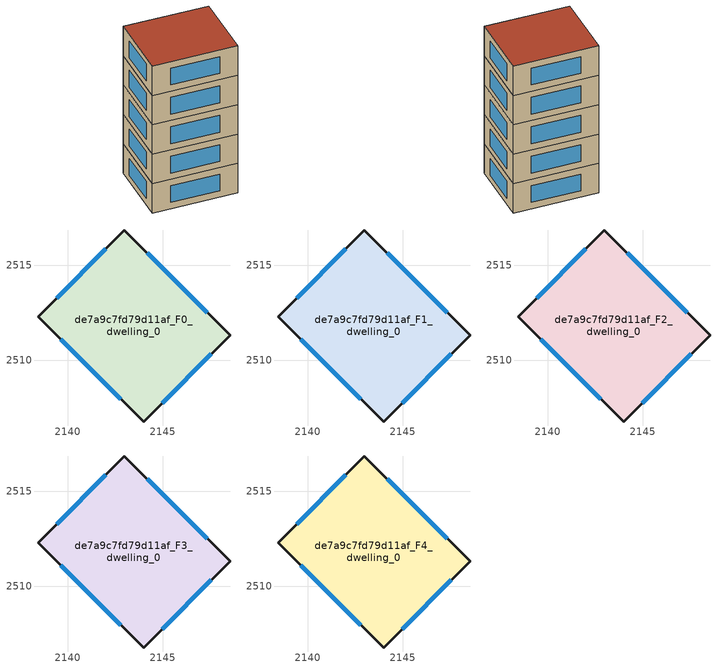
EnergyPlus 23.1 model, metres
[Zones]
de7a9c7fd79d11af_F0_dwelling_0
 floor ground (EU_floor_Construction): 2148.54,2511.31 2143.99,2506.77 2138.45,2512.27 2142.99,2516.82 z0
 wall outside (EU_wall_Construction): 2142.99,2516.82 2138.45,2512.27 2143.99,2506.77 2148.54,2511.31 2142.99,2516.82 z0:3
 window (EU_Window_Construction): 2142.02,2515.85 2139.42,2513.25 / 2147.35,2512.49 2144.18,2515.64 / 2144.97,2507.75 2147.56,2510.34 / 2139.63,2511.1 2142.81,2507.95 z0.64:2.36
de7a9c7fd79d11af_F1_dwelling_0
 floor to de7a9c7fd79d11af_F0_dwelling_0 (EU_floor_Construction): 2148.54,2511.31 2143.99,2506.77 2138.45,2512.27 2142.99,2516.82 z3
 wall outside (EU_wall_Construction): 2142.99,2516.82 2138.45,2512.27 2143.99,2506.77 2148.54,2511.31 2142.99,2516.82 z3:6
 window (EU_Window_Construction): 2142.02,2515.85 2139.42,2513.25 / 2147.35,2512.49 2144.18,2515.64 / 2144.97,2507.75 2147.56,2510.34 / 2139.63,2511.1 2142.81,2507.95 z3.64:5.36
de7a9c7fd79d11af_F2_dwelling_0
 floor to de7a9c7fd79d11af_F1_dwelling_0 (EU_floor_Construction): 2148.54,2511.31 2143.99,2506.77 2138.45,2512.27 2142.99,2516.82 z6
 wall outside (EU_wall_Construction): 2142.99,2516.82 2138.45,2512.27 2143.99,2506.77 2148.54,2511.31 2142.99,2516.82 z6:9
 window (EU_Window_Construction): 2142.02,2515.85 2139.42,2513.25 / 2147.35,2512.49 2144.18,2515.64 / 2144.97,2507.75 2147.56,2510.34 / 2139.63,2511.1 2142.81,2507.95 z6.64:8.36
de7a9c7fd79d11af_F3_dwelling_0
 floor to de7a9c7fd79d11af_F2_dwelling_0 (EU_floor_Construction): 2148.54,2511.31 2143.99,2506.77 2138.45,2512.27 2142.99,2516.82 z9
 wall outside (EU_wall_Construction): 2142.99,2516.82 2138.45,2512.27 2143.99,2506.77 2148.54,2511.31 2142.99,2516.82 z9:12
 window (EU_Window_Construction): 2142.02,2515.85 2139.42,2513.25 / 2147.35,2512.49 2144.18,2515.64 / 2144.97,2507.75 2147.56,2510.34 / 2139.63,2511.1 2142.81,2507.95 z9.64:11.36
de7a9c7fd79d11af_F4_dwelling_0
 floor to de7a9c7fd79d11af_F3_dwelling_0 (EU_floor_Construction): 2148.54,2511.31 2143.99,2506.77 2138.45,2512.27 2142.99,2516.82 z12
 wall outside (EU_wall_Construction): 2142.99,2516.82 2138.45,2512.27 2143.99,2506.77 2148.54,2511.31 2142.99,2516.82 z12:15
 window (EU_Window_Construction): 2142.02,2515.85 2139.42,2513.25 / 2147.35,2512.49 2144.18,2515.64 / 2144.97,2507.75 2147.56,2510.34 / 2139.63,2511.1 2142.81,2507.95 z12.64:14.36
 roof outside (EU_roof_Construction): 2148.54,2511.31 2142.99,2516.82 2138.45,2512.27 2143.99,2506.77 z15
[Building]
EU S2 Campaign: North Axis=0; Terrain=City; Solar Distribution=FullExterior
[Site:Location]
Yerevan-Zvartnots.Intl.AP: Latitude=40.15; Longitude=44.383; Time Zone=4; Elevation=854
[SizingPeriod:WeatherFileDays]
AnnualSizingPeriod: Begin Month=1; Begin Day of Month=1; End Month=12; End Day of Month=31; Day of Week for Start Day=Monday; Use Weather File Daylight Saving Period=No; Use Weather File Rain and Snow Indicators=No
[MATERIAL]
EU_InternalMass_Material: Roughness=MediumRough; Thickness=0.1; Conductivity=1; Density=1800; Specific Heat=900; Thermal Absorptance=0.9; Solar Absorptance=0.7; Visible Absorptance=0.7
[MATERIAL:NOMASS] Roughness=MediumRough; Thermal Absorptance=0.9; Solar Absorptance=0.7; Visible Absorptance=0.7
Name | Thermal Resistance
EU_wall_NoMass | 1.05043
EU_roof_NoMass | 1.45357
EU_floor_NoMass | 0.478065
[WINDOWMATERIAL:SIMPLEGLAZINGSYSTEM]
EU_Window_SimpleGlazing: UFactor=2.5566; Solar Heat Gain Coefficient=0.75; Visible Transmittance=0.75
[CONSTRUCTION]
EU_wall_Construction: EU_wall_NoMass
EU_roof_Construction: EU_roof_NoMass
EU_floor_Construction: EU_floor_NoMass
EU_Window_Construction: EU_Window_SimpleGlazing
EU_InternalMass_Construction: EU_InternalMass_Material
[ZONE] Type=1; Multiplier=1; Ceiling Height=autocalculate; Volume=150.688; Floor Area=autocalculate; Part of Total Floor Area=Yes
de7a9c7fd79d11af_F0_dwelling_0; de7a9c7fd79d11af_F1_dwelling_0; de7a9c7fd79d11af_F2_dwelling_0; de7a9c7fd79d11af_F3_dwelling_0; de7a9c7fd79d11af_F4_dwelling_0
[INTERNALMASS] Construction=EU_InternalMass_Construction; Surface Area=50.2294
Name | Zone or ZoneList
de7a9c7fd79d11af_F0_dwelling_0_EU_InternalMass | de7a9c7fd79d11af_F0_dwelling_0
de7a9c7fd79d11af_F1_dwelling_0_EU_InternalMass | de7a9c7fd79d11af_F1_dwelling_0
de7a9c7fd79d11af_F2_dwelling_0_EU_InternalMass | de7a9c7fd79d11af_F2_dwelling_0
de7a9c7fd79d11af_F3_dwelling_0_EU_InternalMass | de7a9c7fd79d11af_F3_dwelling_0
de7a9c7fd79d11af_F4_dwelling_0_EU_InternalMass | de7a9c7fd79d11af_F4_dwelling_0
[OTHEREQUIPMENT] Fuel Type=Electricity; Design Level Calculation Method=Watts/Area; Power per Zone Floor Area=1; Fraction Latent=0; Fraction Radiant=0; Fraction Lost=0; Carbon Dioxide Generation Rate=0; EndUse Subcategory=EU_Step8_InternalGains
Name | Zone or ZoneList or Space or SpaceList | Schedule
EU_Step8_InternalGain_de7a9c7fd79d11af_F0_dwelling_0_f000 | de7a9c7fd79d11af_F0_dwelling_0 | EU_Step8_GainSchedule_de7a9c7fd79d11af_F0_dwelling_0_f000
EU_Step8_InternalGain_de7a9c7fd79d11af_F1_dwelling_0_f000 | de7a9c7fd79d11af_F1_dwelling_0 | EU_Step8_GainSchedule_de7a9c7fd79d11af_F1_dwelling_0_f000
EU_Step8_InternalGain_de7a9c7fd79d11af_F2_dwelling_0_f000 | de7a9c7fd79d11af_F2_dwelling_0 | EU_Step8_GainSchedule_de7a9c7fd79d11af_F2_dwelling_0_f000
EU_Step8_InternalGain_de7a9c7fd79d11af_F3_dwelling_0_f000 | de7a9c7fd79d11af_F3_dwelling_0 | EU_Step8_GainSchedule_de7a9c7fd79d11af_F3_dwelling_0_f000
EU_Step8_InternalGain_de7a9c7fd79d11af_F4_dwelling_0_f000 | de7a9c7fd79d11af_F4_dwelling_0 | EU_Step8_GainSchedule_de7a9c7fd79d11af_F4_dwelling_0_f000
[ZONEVENTILATION:DESIGNFLOWRATE] Schedule=EU_AlwaysOn; Design Flow Rate Calculation Method=AirChanges/Hour; Air Changes per Hour=0.557805; Ventilation Type=Natural; Fan Pressure Rise=0; Fan Total Efficiency=1; Constant Term Coefficient=1; Temperature Term Coefficient=0; Velocity Term Coefficient=0; Velocity Squared Term Coefficient=0; Minimum Indoor Temperature=-100; Maximum Indoor Temperature=100; Delta Temperature=-100; Minimum Outdoor Temperature=-100; Maximum Outdoor Temperature=100; Maximum Wind Speed=40
Name | Zone or ZoneList or Space or SpaceList
EU_ConstantAir_de7a9c7fd79d11af_F0_dwelling_0 | de7a9c7fd79d11af_F0_dwelling_0
EU_ConstantAir_de7a9c7fd79d11af_F1_dwelling_0 | de7a9c7fd79d11af_F1_dwelling_0
EU_ConstantAir_de7a9c7fd79d11af_F2_dwelling_0 | de7a9c7fd79d11af_F2_dwelling_0
EU_ConstantAir_de7a9c7fd79d11af_F3_dwelling_0 | de7a9c7fd79d11af_F3_dwelling_0
EU_ConstantAir_de7a9c7fd79d11af_F4_dwelling_0 | de7a9c7fd79d11af_F4_dwelling_0
[HVACTEMPLATE:THERMOSTAT] Constant Heating Setpoint=20; Constant Cooling Setpoint=50
EU_HeatOnly_de7a9c7fd79d11af_F0_dwelling_0; EU_HeatOnly_de7a9c7fd79d11af_F1_dwelling_0; EU_HeatOnly_de7a9c7fd79d11af_F2_dwelling_0; EU_HeatOnly_de7a9c7fd79d11af_F3_dwelling_0; EU_HeatOnly_de7a9c7fd79d11af_F4_dwelling_0
[HVACTEMPLATE:ZONE:IDEALLOADSAIRSYSTEM] System Availability Schedule=EU_AlwaysOn; Maximum Heating Supply Air Temperature=50; Minimum Cooling Supply Air Temperature=13; Maximum Heating Supply Air Humidity Ratio=0.0156; Minimum Cooling Supply Air Humidity Ratio=0.0077; Heating Limit=NoLimit; Cooling Limit=NoLimit; Heating Availability Schedule=EU_AlwaysOn; Cooling Availability Schedule=EU_CoolingOff; Dehumidification Control Type=ConstantSensibleHeatRatio; Cooling Sensible Heat Ratio=0.7; Dehumidification Setpoint=60; Humidification Control Type=None; Humidification Setpoint=30; Outdoor Air Method=None; Outdoor Air Flow Rate per Person=0.00944; Outdoor Air Flow Rate per Zone Floor Area=0; Outdoor Air Flow Rate per Zone=0; Demand Controlled Ventilation Type=None; Outdoor Air Economizer Type=NoEconomizer; Heat Recovery Type=None; Sensible Heat Recovery Effectiveness=0.7; Latent Heat Recovery Effectiveness=0.65
Name | Template Thermostat
de7a9c7fd79d11af_F0_dwelling_0 | EU_HeatOnly_de7a9c7fd79d11af_F0_dwelling_0
de7a9c7fd79d11af_F1_dwelling_0 | EU_HeatOnly_de7a9c7fd79d11af_F1_dwelling_0
de7a9c7fd79d11af_F2_dwelling_0 | EU_HeatOnly_de7a9c7fd79d11af_F2_dwelling_0
de7a9c7fd79d11af_F3_dwelling_0 | EU_HeatOnly_de7a9c7fd79d11af_F3_dwelling_0
de7a9c7fd79d11af_F4_dwelling_0 | EU_HeatOnly_de7a9c7fd79d11af_F4_dwelling_0
[SIZING:ZONE] Zone Cooling Design Supply Air Temperature Input Method=SupplyAirTemperature; Zone Cooling Design Supply Air Temperature=13; Zone Heating Design Supply Air Temperature Input Method=SupplyAirTemperature; Zone Heating Design Supply Air Temperature=50; Zone Cooling Design Supply Air Humidity Ratio=0.008; Zone Heating Design Supply Air Humidity Ratio=0.008; Cooling Design Air Flow Method=DesignDay; Cooling Design Air Flow Rate=0; Cooling Minimum Air Flow per Zone Floor Area=0.000762; Cooling Minimum Air Flow=0; Cooling Minimum Air Flow Fraction=0.2; Heating Design Air Flow Method=DesignDay; Heating Design Air Flow Rate=0; Heating Maximum Air Flow per Zone Floor Area=0.002032; Heating Maximum Air Flow=0.141576; Heating Maximum Air Flow Fraction=0.3; Account for Dedicated Outdoor Air System=No; Dedicated Outdoor Air System Control Strategy=NeutralSupplyAir; Dedicated Outdoor Air Low Setpoint Temperature for Design=autosize; Dedicated Outdoor Air High Setpoint Temperature for Design=autosize; Zone Load Sizing Method=Sensible Load Only No Latent Load; Zone Latent Cooling Design Supply Air Humidity Ratio Input Method=HumidityRatioDifference; Zone Cooling Design Supply Air Humidity Ratio Difference=0.005; Zone Latent Heating Design Supply Air Humidity Ratio Input Method=HumidityRatioDifference; Zone Humidification Design Supply Air Humidity Ratio Difference=0.005
de7a9c7fd79d11af_F0_dwelling_0; de7a9c7fd79d11af_F1_dwelling_0; de7a9c7fd79d11af_F2_dwelling_0; de7a9c7fd79d11af_F3_dwelling_0; de7a9c7fd79d11af_F4_dwelling_0
[SCHEDULE:CONSTANT]
Name | Hourly Value
EU_AlwaysOn | 1
EU_CoolingOff | 0
[SCHEDULE:FILE] Column Number=1; Rows to Skip at Top=0; Number of Hours of Data=8760; Column Separator=Comma; Interpolate to Timestep=No; Minutes per Item=60; Adjust Schedule for Daylight Savings=Yes
Name | File
EU_Step8_GainSchedule_de7a9c7fd79d11af_F0_dwelling_0_f000 | ../../schedules/de7a9c7fd79d11af/de7a9c7fd79d11af_F0_dwelling_0_f000_gain.csv
EU_Step8_GainSchedule_de7a9c7fd79d11af_F1_dwelling_0_f000 | ../../schedules/de7a9c7fd79d11af/de7a9c7fd79d11af_F1_dwelling_0_f000_gain.csv
EU_Step8_GainSchedule_de7a9c7fd79d11af_F2_dwelling_0_f000 | ../../schedules/de7a9c7fd79d11af/de7a9c7fd79d11af_F2_dwelling_0_f000_gain.csv
EU_Step8_GainSchedule_de7a9c7fd79d11af_F3_dwelling_0_f000 | ../../schedules/de7a9c7fd79d11af/de7a9c7fd79d11af_F3_dwelling_0_f000_gain.csv
EU_Step8_GainSchedule_de7a9c7fd79d11af_F4_dwelling_0_f000 | ../../schedules/de7a9c7fd79d11af/de7a9c7fd79d11af_F4_dwelling_0_f000_gain.csv
